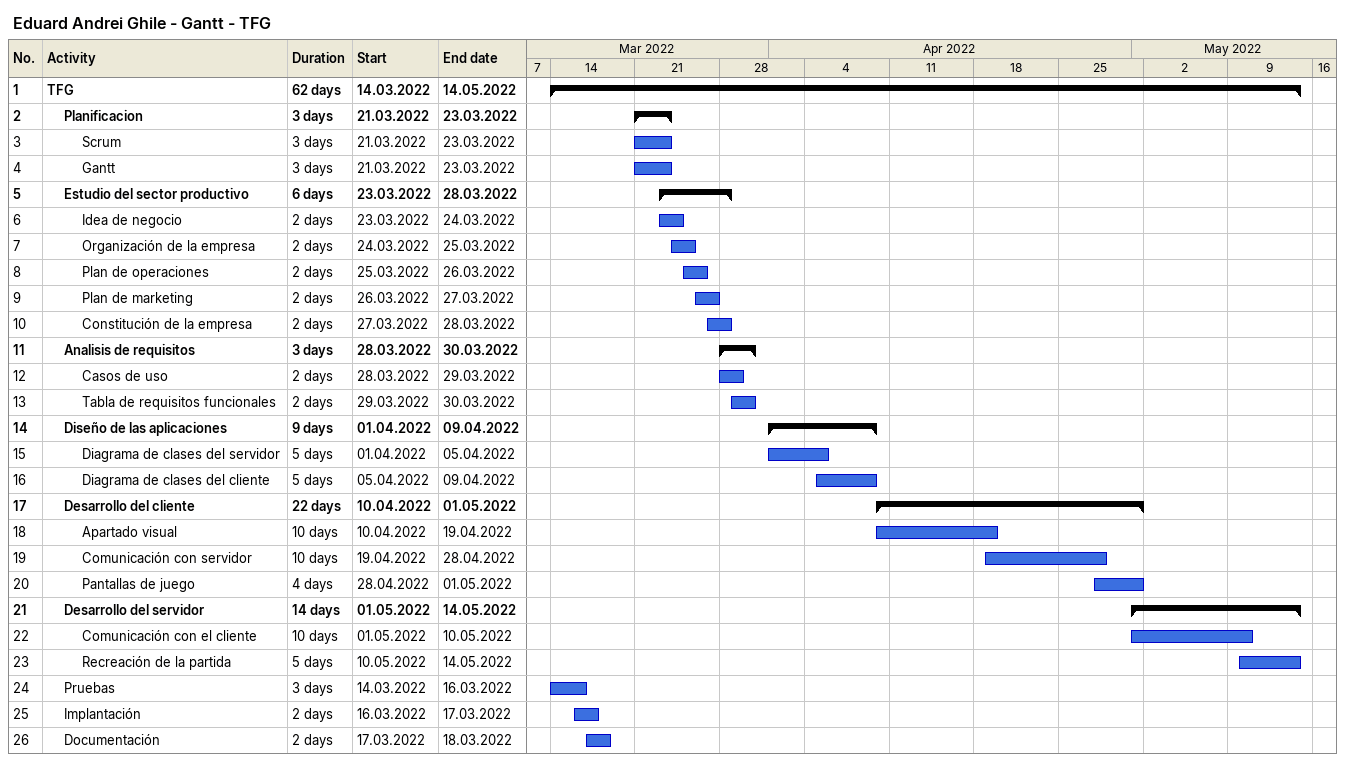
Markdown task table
Eduard Andrei Ghile - Gantt - TFG

| ID | Level | Task | Duration | Start | Finish |
|---|---|---|---|---|---|
| 1 | 1 | **TFG** | 62d | 2022-03-14 | 2022-05-14 |
| 2 | 2 | **Planificacion** | 3d | 2022-03-21 | 2022-03-23 |
| 3 | 3 | Scrum | 3d | 2022-03-21 | 2022-03-23 |
| 4 | 3 | Gantt | 3d | 2022-03-21 | 2022-03-23 |
| 5 | 2 | **Estudio del sector productivo** | 6d | 2022-03-23 | 2022-03-28 |
| 6 | 3 | Idea de negocio | 2d | 2022-03-23 | 2022-03-24 |
| 7 | 3 | Organización de la empresa | 2d | 2022-03-24 | 2022-03-25 |
| 8 | 3 | Plan de operaciones | 2d | 2022-03-25 | 2022-03-26 |
| 9 | 3 | Plan de marketing | 2d | 2022-03-26 | 2022-03-27 |
| 10 | 3 | Constitución de la empresa | 2d | 2022-03-27 | 2022-03-28 |
| 11 | 2 | **Analisis de requisitos** | 3d | 2022-03-28 | 2022-03-30 |
| 12 | 3 | Casos de uso | 2d | 2022-03-28 | 2022-03-29 |
| 13 | 3 | Tabla de requisitos funcionales | 2d | 2022-03-29 | 2022-03-30 |
| 14 | 2 | **Diseño de las aplicaciones** | 9d | 2022-04-01 | 2022-04-09 |
| 15 | 3 | Diagrama de clases del servidor | 5d | 2022-04-01 | 2022-04-05 |
| 16 | 3 | Diagrama de clases del cliente | 5d | 2022-04-05 | 2022-04-09 |
| 17 | 2 | **Desarrollo del cliente** | 22d | 2022-04-10 | 2022-05-01 |
| 18 | 3 | Apartado visual | 10d | 2022-04-10 | 2022-04-19 |
| 19 | 3 | Comunicación con servidor | 10d | 2022-04-19 | 2022-04-28 |
| 20 | 3 | Pantallas de juego | 4d | 2022-04-28 | 2022-05-01 |
| 21 | 2 | **Desarrollo del servidor** | 14d | 2022-05-01 | 2022-05-14 |
| 22 | 3 | Comunicación con el cliente | 10d | 2022-05-01 | 2022-05-10 |
| 23 | 3 | Recreación de la partida | 5d | 2022-05-10 | 2022-05-14 |
| 24 | 2 | Pruebas | 3d | 2022-03-14 | 2022-03-16 |
| 25 | 2 | Implantación | 2d | 2022-03-16 | 2022-03-17 |
| 26 | 2 | Documentación | 2d | 2022-03-17 | 2022-03-18 |
